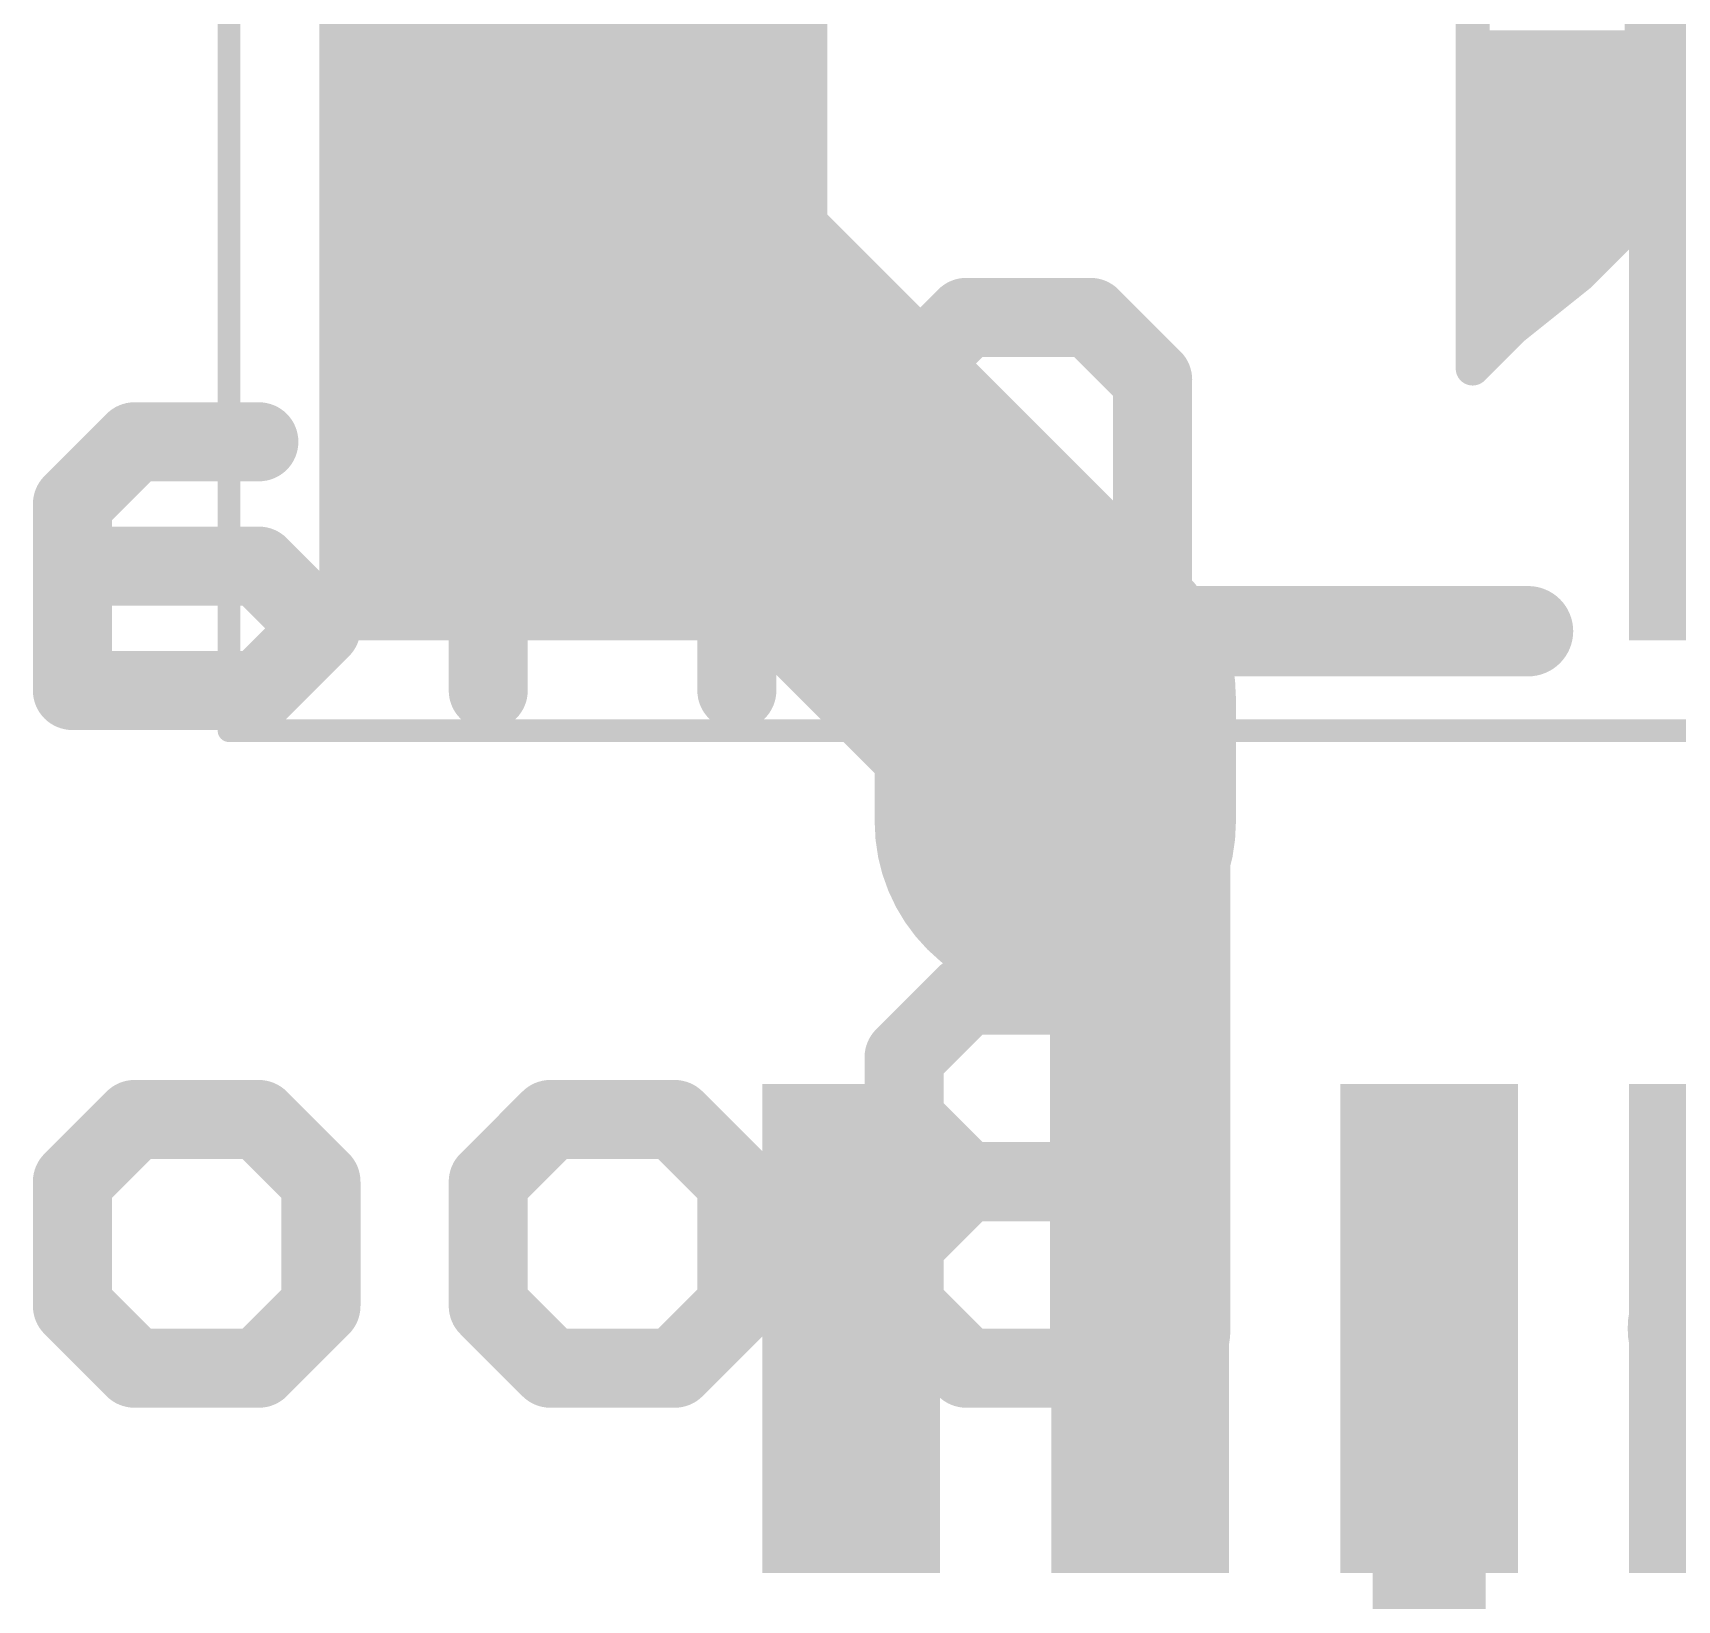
# Model space of a CAD drawing. Extents: x -0.2 to 20.5, y -0.3 to 32.1.
# Drawn here: x 13.694 to 17.393, y 14.72 to 18.244 of the extents above; entities that cross this region are included whole.
import ezdxf

# ---------------------------------------------------------------- set-up
doc = ezdxf.new("R2010")
doc.units = 0
for name, color, linetype in [('1', 12, 'CONTINUOUS'), ('21', 41, 'CONTINUOUS'), ('22', 40, 'CONTINUOUS'), ('39', 12, 'CONTINUOUS')]:
    doc.layers.add(name, color=color, linetype=linetype)

# ---------------------------------------------------------------- blocks, each defined once
blk = doc.blocks.new('RECT')
blk.add_solid([(-0.5, -0.5), (0.5, -0.5), (-0.5, 0.5), (0.5, 0.5)])

msp = doc.modelspace()

# ---------------------------------------------------------------- linework, layer by layer
at = {"layer": '1'}
for points, const_width in [([(14.9098, 18.923), (14.9098, 17.8324)], 0.8128), ([(14.9098, 17.8324), (15.9941, 16.7481)], 0.8128), ([(15.9941, 16.7481), (15.9941, 16.4703)], 0.8128), ([(16.185, 16.5572), (15.9941, 16.7481)], 0.4064), ([(16.185, 15.331), (16.185, 16.5572)], 0.4064), ([(17.485, 15.331), (17.902, 15.748)], 0.4064), ([(16.835, 15.331), (16.835, 14.422)], 0.254)]:
    msp.add_lwpolyline(points, dxfattribs=dict(at, const_width=const_width))
for points, const_width in [([(15.0535, 17.9761, 1), (14.7661, 17.6887)], 0.4064), ([(14.7066, 17.8324, 1), (15.113, 17.8324)], 0.4064), ([(16.1973, 16.7481, 1), (15.7909, 16.7481)], 0.4064), ([(15.8504, 16.6044, 1), (16.1377, 16.8918)], 0.4064), ([(16.0659, 16.82, 1), (15.9222, 16.6763)], 0.2032), ([(16.2866, 16.5572, 1), (16.0834, 16.5572)], 0.2032), ([(16.1132, 16.4853, 1), (16.2568, 16.629)], 0.2032), ([(15.7909, 16.4703, 1), (16.1973, 16.4703)], 0.4064), ([(17.4132, 15.4028, 1), (17.5568, 15.2592)], 0.2032), ([(16.0834, 15.331, 1), (16.2866, 15.331)], 0.2032), ([(16.8985, 15.331, 1), (16.7715, 15.331)], 0.127)]:
    msp.add_lwpolyline(points, format="xyb", dxfattribs=dict(at, const_width=const_width))
at = {"layer": '21', "const_width": 0.2032}
msp.add_lwpolyline([(15.7083, 16.8989), (17.0577, 16.8989)], dxfattribs=at)
at = {"layer": '21', "const_width": 0.1016}
for points in [[(15.7083, 16.9497, 1), (15.7083, 16.8481)], [(17.0577, 16.8481, 1), (17.0577, 16.9497)]]:
    msp.add_lwpolyline(points, format="xyb", dxfattribs=at)
at = {"layer": '22'}
for points, const_width in [([(17.313, 17.8295), (17.313, 19.6795)], 0.0762), ([(16.933, 18.5095), (16.933, 17.4895)], 0.0762), ([(16.933, 18.2118), (17.313, 18.2118)], 0.0762), ([(16.933, 18.1356), (17.313, 18.1356)], 0.0762), ([(16.933, 18.0594), (17.313, 18.0594)], 0.0762), ([(16.933, 17.9832), (17.313, 17.9832)], 0.0762), ([(16.933, 17.907), (17.313, 17.907)], 0.0762), ([(16.933, 17.8308), (17.313, 17.8308)], 0.0762), ([(17.263, 17.7895), (17.313, 17.8295)], 0.0762), ([(17.223, 17.7495), (17.263, 17.7895)], 0.0762), ([(16.933, 17.7546), (17.2282, 17.7546)], 0.0762), ([(17.173, 17.6995), (17.223, 17.7495)], 0.0762), ([(17.123, 17.6595), (17.173, 17.6995)], 0.0762), ([(15.2776, 17.6045), (15.2776, 16.7656)], 0.1778), ([(15.6539, 17.4647), (15.7937, 17.6045)], 0.1778), ([(15.7937, 17.6045), (16.0733, 17.6045)], 0.1778), ([(16.0733, 17.6045), (16.2131, 17.4647)], 0.1778), ([(16.933, 17.6784), (17.1467, 17.6784)], 0.0762), ([(17.073, 17.6195), (17.123, 17.6595)], 0.0762), ([(17.023, 17.5795), (17.073, 17.6195)], 0.0762), ([(16.933, 17.6022), (17.0514, 17.6022)], 0.0762), ([(16.973, 17.5295), (17.023, 17.5795)], 0.0762), ([(16.2131, 17.4647), (16.2131, 16.9054)], 0.1778), ([(16.933, 17.4895), (16.973, 17.5295)], 0.0762), ([(16.933, 17.526), (16.9696, 17.526)], 0.0762), ([(13.9226, 17.3249), (13.7828, 17.185)], 0.1778), ([(14.2023, 17.3249), (13.9226, 17.3249)], 0.1778), ([(14.8582, 17.3249), (14.7183, 17.185)], 0.1778), ([(15.1378, 17.3249), (14.8582, 17.3249)], 0.1778), ([(15.2776, 17.185), (15.1378, 17.3249)], 0.1778), ([(13.7828, 17.185), (13.7828, 16.7656)], 0.1778), ([(14.7183, 17.185), (14.7183, 16.7656)], 0.1778), ([(14.2023, 17.0452), (13.7828, 17.0452)], 0.1778), ([(14.3421, 16.9054), (14.2023, 17.0452)], 0.1778), ([(14.2023, 16.7656), (14.3421, 16.9054)], 0.1778), ([(15.7937, 16.7656), (15.6539, 16.9054)], 0.1778), ([(16.2131, 16.9054), (16.0733, 16.7656)], 0.1778), ([(13.7828, 16.7656), (14.2023, 16.7656)], 0.1778), ([(16.0733, 16.7656), (15.7937, 16.7656)], 0.1778), ([(15.7937, 16.0805), (15.6539, 15.9407)], 0.1778), ([(16.2131, 16.0805), (15.7937, 16.0805)], 0.1778), ([(16.2131, 15.2416), (16.2131, 16.0805)], 0.1778), ([(15.6539, 15.9407), (15.6539, 15.8009)], 0.1778), ([(13.7828, 15.661), (13.9226, 15.8009)], 0.1778), ([(13.9226, 15.8009), (14.2023, 15.8009)], 0.1778), ([(14.2023, 15.8009), (14.3421, 15.661)], 0.1778), ([(14.7183, 15.661), (14.8582, 15.8009)], 0.1778), ([(14.8582, 15.8009), (15.1378, 15.8009)], 0.1778), ([(15.1378, 15.8009), (15.2776, 15.661)], 0.1778), ([(15.6539, 15.8009), (15.7937, 15.661)], 0.1778), ([(13.7828, 15.3814), (13.7828, 15.661)], 0.1778), ([(14.3421, 15.661), (14.3421, 15.3814)], 0.1778), ([(14.7183, 15.3814), (14.7183, 15.661)], 0.1778), ([(15.2776, 15.661), (15.2776, 15.3814)], 0.1778), ([(15.7937, 15.661), (15.6539, 15.5212)], 0.1778), ([(16.2131, 15.661), (15.7937, 15.661)], 0.1778), ([(15.6539, 15.5212), (15.6539, 15.3814)], 0.1778), ([(13.9226, 15.2416), (13.7828, 15.3814)], 0.1778), ([(14.3421, 15.3814), (14.2023, 15.2416)], 0.1778), ([(14.8582, 15.2416), (14.7183, 15.3814)], 0.1778), ([(15.2776, 15.3814), (15.1378, 15.2416)], 0.1778), ([(15.6539, 15.3814), (15.7937, 15.2416)], 0.1778), ([(14.2023, 15.2416), (13.9226, 15.2416)], 0.1778), ([(15.1378, 15.2416), (14.8582, 15.2416)], 0.1778), ([(15.7937, 15.2416), (16.2131, 15.2416)], 0.1778)]:
    msp.add_lwpolyline(points, dxfattribs=dict(at, const_width=const_width))
for points, const_width in [([(16.933, 18.2309, 1), (16.933, 18.1928)], 0.0381), ([(17.313, 18.1928, 1), (17.313, 18.2309)], 0.0381), ([(16.933, 18.1547, 1), (16.933, 18.1166)], 0.0381), ([(17.313, 18.1166, 1), (17.313, 18.1547)], 0.0381), ([(16.933, 18.0785, 1), (16.933, 18.0404)], 0.0381), ([(17.313, 18.0404, 1), (17.313, 18.0785)], 0.0381), ([(16.933, 18.0023, 1), (16.933, 17.9642)], 0.0381), ([(17.313, 17.9642, 1), (17.313, 18.0023)], 0.0381), ([(16.933, 17.9261, 1), (16.933, 17.888)], 0.0381), ([(17.313, 17.888, 1), (17.313, 17.9261)], 0.0381), ([(16.933, 17.8498, 1), (16.933, 17.8117)], 0.0381), ([(17.3249, 17.8146, 1), (17.3011, 17.8444)], 0.0381), ([(17.313, 17.8117, 1), (17.313, 17.8498)], 0.0381), ([(17.294, 17.8295, 1), (17.3321, 17.8295)], 0.0381), ([(17.2511, 17.8044, 1), (17.2749, 17.7746)], 0.0381), ([(17.2765, 17.776, 1), (17.2496, 17.8029)], 0.0381), ([(16.933, 17.7736, 1), (16.933, 17.7355)], 0.0381), ([(17.2096, 17.7629, 1), (17.2365, 17.736)], 0.0381), ([(17.2365, 17.736, 1), (17.2096, 17.7629)], 0.0381), ([(17.2282, 17.7355, 1), (17.2282, 17.7736)], 0.0381), ([(17.1596, 17.7129, 1), (17.1865, 17.686)], 0.0381), ([(17.1849, 17.6846, 1), (17.1611, 17.7144)], 0.0381), ([(15.3221, 17.6045, 1), (15.2332, 17.6045)], 0.0889), ([(15.7937, 17.649, 1), (15.7937, 17.5601)], 0.0889), ([(15.8251, 17.5731, 1), (15.7623, 17.6359)], 0.0889), ([(16.1047, 17.6359, 1), (16.0419, 17.5731)], 0.0889), ([(16.0733, 17.5601, 1), (16.0733, 17.649)], 0.0889), ([(16.933, 17.6974, 1), (16.933, 17.6593)], 0.0381), ([(17.1111, 17.6744, 1), (17.1349, 17.6446)], 0.0381), ([(17.1349, 17.6446, 1), (17.1111, 17.6744)], 0.0381), ([(17.1467, 17.6593, 1), (17.1467, 17.6974)], 0.0381), ([(17.0611, 17.6344, 1), (17.0849, 17.6046)], 0.0381), ([(17.0849, 17.6046, 1), (17.0611, 17.6344)], 0.0381), ([(16.933, 17.6212, 1), (16.933, 17.5831)], 0.0381), ([(17.0111, 17.5944, 1), (17.0349, 17.5646)], 0.0381), ([(17.0365, 17.566, 1), (17.0096, 17.5929)], 0.0381), ([(17.0514, 17.5831, 1), (17.0514, 17.6212)], 0.0381), ([(15.6224, 17.4961, 1), (15.6853, 17.4333)], 0.0889), ([(16.2576, 17.4647, 1), (16.1687, 17.4647)], 0.0889), ([(16.1817, 17.4333, 1), (16.2446, 17.4961)], 0.0889), ([(16.933, 17.545, 1), (16.933, 17.5069)], 0.0381), ([(16.9596, 17.5429, 1), (16.9865, 17.516)], 0.0381), ([(16.9865, 17.516, 1), (16.9596, 17.5429)], 0.0381), ([(16.9696, 17.5069, 1), (16.9696, 17.545)], 0.0381), ([(16.9196, 17.5029, 1), (16.9465, 17.476)], 0.0381), ([(16.914, 17.4895, 1), (16.9521, 17.4895)], 0.0381), ([(13.9226, 17.3693, 1), (13.9226, 17.2804)], 0.0889), ([(13.9541, 17.2934, 1), (13.8912, 17.3563)], 0.0889), ([(14.2023, 17.2804, 1), (14.2023, 17.3693)], 0.0889), ([(14.8582, 17.3693, 1), (14.8582, 17.2804)], 0.0889), ([(14.8896, 17.2934, 1), (14.8267, 17.3563)], 0.0889), ([(15.1692, 17.3563, 1), (15.1064, 17.2934)], 0.0889), ([(15.1378, 17.2804, 1), (15.1378, 17.3693)], 0.0889), ([(13.7514, 17.2165, 1), (13.8143, 17.1536)], 0.0889), ([(13.8273, 17.185, 1), (13.7384, 17.185)], 0.0889), ([(14.6869, 17.2165, 1), (14.7498, 17.1536)], 0.0889), ([(14.7628, 17.185, 1), (14.6739, 17.185)], 0.0889), ([(15.2462, 17.1536, 1), (15.309, 17.2165)], 0.0889), ([(13.7828, 17.0897, 1), (13.7828, 17.0008)], 0.0889), ([(14.2337, 17.0767, 1), (14.1709, 17.0138)], 0.0889), ([(14.2023, 17.0008, 1), (14.2023, 17.0897)], 0.0889), ([(14.3735, 16.874, 1), (14.3107, 16.9368)], 0.0889), ([(14.3107, 16.874, 1), (14.3735, 16.9368)], 0.0889), ([(15.6853, 16.9368, 1), (15.6224, 16.874)], 0.0889), ([(16.2446, 16.874, 1), (16.1817, 16.9368)], 0.0889), ([(16.1687, 16.9054, 1), (16.2576, 16.9054)], 0.0889), ([(13.7828, 16.81, 1), (13.7828, 16.7211)], 0.0889), ([(14.1709, 16.797, 1), (14.2337, 16.7342)], 0.0889), ([(14.2023, 16.7211, 1), (14.2023, 16.81)], 0.0889), ([(15.7937, 16.81, 1), (15.7937, 16.7211)], 0.0889), ([(15.7623, 16.7342, 1), (15.8251, 16.797)], 0.0889), ([(16.0419, 16.797, 1), (16.1047, 16.7342)], 0.0889), ([(16.0733, 16.7211, 1), (16.0733, 16.81)], 0.0889), ([(13.7384, 16.7656, 1), (13.8273, 16.7656)], 0.0889), ([(14.6739, 16.7656, 1), (14.7628, 16.7656)], 0.0889), ([(15.2332, 16.7656, 1), (15.3221, 16.7656)], 0.0889), ([(15.7937, 16.125, 1), (15.7937, 16.0361)], 0.0889), ([(15.8251, 16.0491, 1), (15.7623, 16.1119)], 0.0889), ([(16.2576, 16.0805, 1), (16.1687, 16.0805)], 0.0889), ([(16.2131, 16.0361, 1), (16.2131, 16.125)], 0.0889), ([(15.6983, 15.9407, 1), (15.6094, 15.9407)], 0.0889), ([(15.6224, 15.9721, 1), (15.6853, 15.9093)], 0.0889), ([(13.9226, 15.8453, 1), (13.9226, 15.7564)], 0.0889), ([(13.9541, 15.7694, 1), (13.8912, 15.8323)], 0.0889), ([(14.2337, 15.8323, 1), (14.1709, 15.7694)], 0.0889), ([(14.2023, 15.7564, 1), (14.2023, 15.8453)], 0.0889), ([(14.8582, 15.8453, 1), (14.8582, 15.7564)], 0.0889), ([(14.8896, 15.7694, 1), (14.8267, 15.8323)], 0.0889), ([(15.1692, 15.8323, 1), (15.1064, 15.7694)], 0.0889), ([(15.1378, 15.7564, 1), (15.1378, 15.8453)], 0.0889), ([(15.6853, 15.8323, 1), (15.6224, 15.7694)], 0.0889), ([(15.6094, 15.8009, 1), (15.6983, 15.8009)], 0.0889), ([(13.7514, 15.6925, 1), (13.8143, 15.6296)], 0.0889), ([(13.8273, 15.661, 1), (13.7384, 15.661)], 0.0889), ([(14.3865, 15.661, 1), (14.2977, 15.661)], 0.0889), ([(14.3107, 15.6296, 1), (14.3735, 15.6925)], 0.0889), ([(14.6869, 15.6925, 1), (14.7498, 15.6296)], 0.0889), ([(14.7628, 15.661, 1), (14.6739, 15.661)], 0.0889), ([(15.3221, 15.661, 1), (15.2332, 15.661)], 0.0889), ([(15.2462, 15.6296, 1), (15.309, 15.6925)], 0.0889), ([(15.7937, 15.7055, 1), (15.7937, 15.6166)], 0.0889), ([(15.8251, 15.6296, 1), (15.7623, 15.6925)], 0.0889), ([(15.7623, 15.6296, 1), (15.8251, 15.6925)], 0.0889), ([(16.2131, 15.6166, 1), (16.2131, 15.7055)], 0.0889), ([(15.6224, 15.5527, 1), (15.6853, 15.4898)], 0.0889), ([(15.6983, 15.5212, 1), (15.6094, 15.5212)], 0.0889), ([(13.8143, 15.4128, 1), (13.7514, 15.35)], 0.0889), ([(14.3735, 15.35, 1), (14.3107, 15.4128)], 0.0889), ([(14.7498, 15.4128, 1), (14.6869, 15.35)], 0.0889), ([(15.309, 15.35, 1), (15.2462, 15.4128)], 0.0889), ([(15.6853, 15.4128, 1), (15.6224, 15.35)], 0.0889), ([(13.7384, 15.3814, 1), (13.8273, 15.3814)], 0.0889), ([(14.2977, 15.3814, 1), (14.3865, 15.3814)], 0.0889), ([(14.6739, 15.3814, 1), (14.7628, 15.3814)], 0.0889), ([(15.2332, 15.3814, 1), (15.3221, 15.3814)], 0.0889), ([(15.6094, 15.3814, 1), (15.6983, 15.3814)], 0.0889), ([(13.9226, 15.286, 1), (13.9226, 15.1971)], 0.0889), ([(13.8912, 15.2102, 1), (13.9541, 15.273)], 0.0889), ([(14.1709, 15.273, 1), (14.2337, 15.2102)], 0.0889), ([(14.2023, 15.1971, 1), (14.2023, 15.286)], 0.0889), ([(14.8582, 15.286, 1), (14.8582, 15.1971)], 0.0889), ([(14.8267, 15.2102, 1), (14.8896, 15.273)], 0.0889), ([(15.1064, 15.273, 1), (15.1692, 15.2102)], 0.0889), ([(15.1378, 15.1971, 1), (15.1378, 15.286)], 0.0889), ([(15.7937, 15.286, 1), (15.7937, 15.1971)], 0.0889), ([(15.7623, 15.2102, 1), (15.8251, 15.273)], 0.0889), ([(16.2131, 15.1971, 1), (16.2131, 15.286)], 0.0889), ([(16.1687, 15.2416, 1), (16.2576, 15.2416)], 0.0889)]:
    msp.add_lwpolyline(points, format="xyb", dxfattribs=dict(at, const_width=const_width))
at = {"layer": '39', "const_width": 0.0508}
for points in [[(14.1351, 16.6751), (14.1351, 21.1709)], [(18.6309, 16.6751), (14.1351, 16.6751)]]:
    msp.add_lwpolyline(points, dxfattribs=at)
at = {"layer": '39', "const_width": 0.0254}
for points in [[(14.1351, 16.6878, 1), (14.1351, 16.6624)], [(14.1224, 16.6751, 1), (14.1478, 16.6751)]]:
    msp.add_lwpolyline(points, format="xyb", dxfattribs=at)

# ---------------------------------------------------------------- block references
at = {"layer": '1'}
for p, xscale, yscale, rotation in [((14.9098, 18.923), 4.0894, 1.143, 90), ((17.8562, 18.923), 4.0894, 1.143, 90), ((15.535, 15.331), 0.4, 1.1, 180), ((16.185, 15.331), 0.4, 1.1, 180), ((16.835, 15.331), 0.4, 1.1, 180), ((17.485, 15.331), 0.4, 1.1, 180)]:
    msp.add_blockref('RECT', p, dxfattribs=dict(at, xscale=xscale, yscale=yscale, rotation=rotation))

doc.saveas('drawing.dxf')
